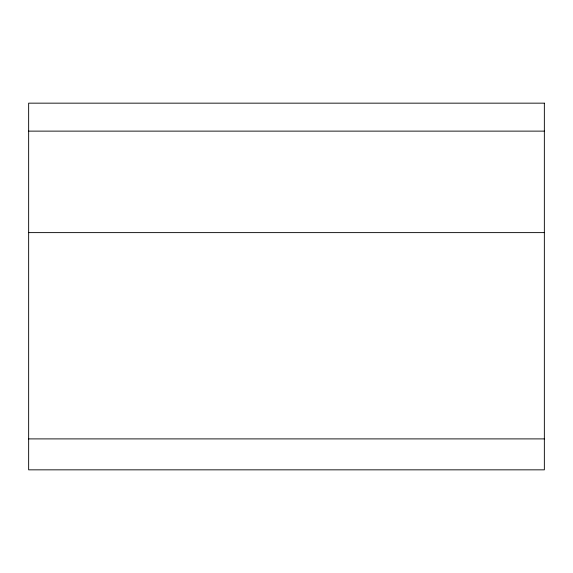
<?xml version="1.0" encoding="UTF-8"?>
<svg xmlns="http://www.w3.org/2000/svg" width="573" height="573" viewBox="0 0 573 573"><rect width="100%" height="100%" fill="white"/><g stroke="black" fill="none" stroke-linecap="round" stroke-linejoin="round"><path stroke-width="0.86" d="M28.65 131.124L544.35 131.124M28.65 232.617L544.35 232.617M28.65 438.897L544.35 438.897M544.35 103.161L28.65 103.161L28.65 469.839L544.35 469.839L544.35 103.161"/></g></svg>
